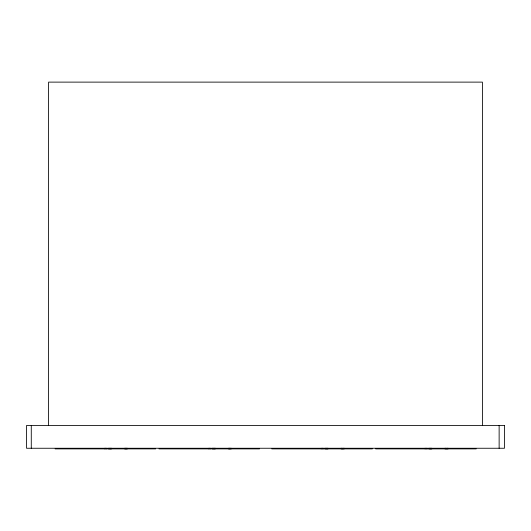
<?xml version="1.0" encoding="UTF-8"?>
<svg xmlns="http://www.w3.org/2000/svg" width="531" height="531" viewBox="0 0 531 531"><rect width="100%" height="100%" fill="white"/><g stroke="black" fill="none" stroke-linecap="round" stroke-linejoin="round"><path stroke-width="0.8" d="M149.954 448.469L153.559 448.469M253.825 448.469L257.435 448.469M366.636 448.469L370.24 448.469M470.512 448.469L474.117 448.469M55.091 448.881L105.37 448.881L105.37 448.257M155.656 448.881L105.503 448.881L105.503 448.257M158.968 448.881L209.247 448.881L209.247 448.257M259.526 448.881L209.38 448.881L209.38 448.257M271.772 448.881L322.051 448.881L322.051 448.257M372.337 448.881L322.184 448.881L322.184 448.257M375.649 448.881L425.928 448.881L425.928 448.257M476.207 448.881L426.061 448.881L426.061 448.257M499.133 425.47L499.133 448.257M482.4 425.47L482.4 82.119L48.6 82.119L48.6 425.47M448.078 448.257L448.078 448.881M447.46 448.257L447.46 448.881M447.195 448.257L447.195 448.881M445.854 448.257L445.854 448.881M445.628 448.257L445.628 448.881M444.971 448.257L444.971 448.881M431.809 448.257L431.809 448.881M431.67 448.257L431.67 448.881M430.92 448.257L430.92 448.881M430.78 448.257L430.78 448.881M430.422 448.257L430.422 448.881M429.798 448.257L429.798 448.881M429.533 448.257L429.533 448.881M428.909 448.257L428.909 448.881M426.951 448.257L426.951 448.881M425.039 448.257L425.039 448.881M344.207 448.257L344.207 448.881M343.584 448.257L343.584 448.881M343.318 448.257L343.318 448.881M341.984 448.257L341.984 448.881M341.752 448.257L341.752 448.881M341.094 448.257L341.094 448.881M327.932 448.257L327.932 448.881M327.8 448.257L327.8 448.881M327.043 448.257L327.043 448.881M326.91 448.257L326.91 448.881M326.545 448.257L326.545 448.881M325.921 448.257L325.921 448.881M325.656 448.257L325.656 448.881M325.032 448.257L325.032 448.881M323.074 448.257L323.074 448.881M321.162 448.257L321.162 448.881M231.397 448.257L231.397 448.881M230.779 448.257L230.779 448.881M230.507 448.257L230.507 448.881M229.89 448.257L229.89 448.881M229.83 448.257L229.83 448.881M229.173 448.257L229.173 448.881M228.947 448.257L228.947 448.881M228.284 448.257L228.284 448.881M215.128 448.257L215.128 448.881M214.989 448.257L214.989 448.881M214.239 448.257L214.239 448.881M214.099 448.257L214.099 448.881M213.734 448.257L213.734 448.881M213.117 448.257L213.117 448.881M212.851 448.257L212.851 448.881M212.227 448.257L212.227 448.881M210.263 448.257L210.263 448.881M208.358 448.257L208.358 448.881M127.52 448.257L127.52 448.881M126.902 448.257L126.902 448.881M126.637 448.257L126.637 448.881M126.013 448.257L126.013 448.881M125.96 448.257L125.96 448.881M125.296 448.257L125.296 448.881M125.07 448.257L125.07 448.881M124.413 448.257L124.413 448.881M111.251 448.257L111.251 448.881M111.112 448.257L111.112 448.881M110.362 448.257L110.362 448.881M110.229 448.257L110.229 448.881M109.864 448.257L109.864 448.881M109.24 448.257L109.24 448.881M108.974 448.257L108.974 448.881M108.351 448.257L108.351 448.881M106.392 448.257L106.392 448.881M104.481 448.257L104.481 448.881M31.276 425.47L31.276 448.257M504.45 425.47L26.55 425.47L26.55 448.257L504.45 448.257L504.45 425.47M446.571 448.881L446.571 448.257L446.511 448.881M342.694 448.881L342.694 448.257L342.641 448.881"/></g></svg>
